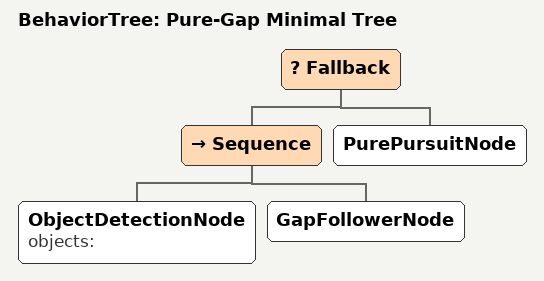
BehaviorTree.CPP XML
<?xml version="1.0" encoding="UTF-8"?>
<root BTCPP_format="4">
  <BehaviorTree ID="Pure-Gap Minimal Tree">
    <Fallback>
      <Sequence>
        <ObjectDetectionNode objects=""/>
        <GapFollowerNode/>
      </Sequence>
      <PurePursuitNode/>
    </Fallback>
  </BehaviorTree>

</root>
